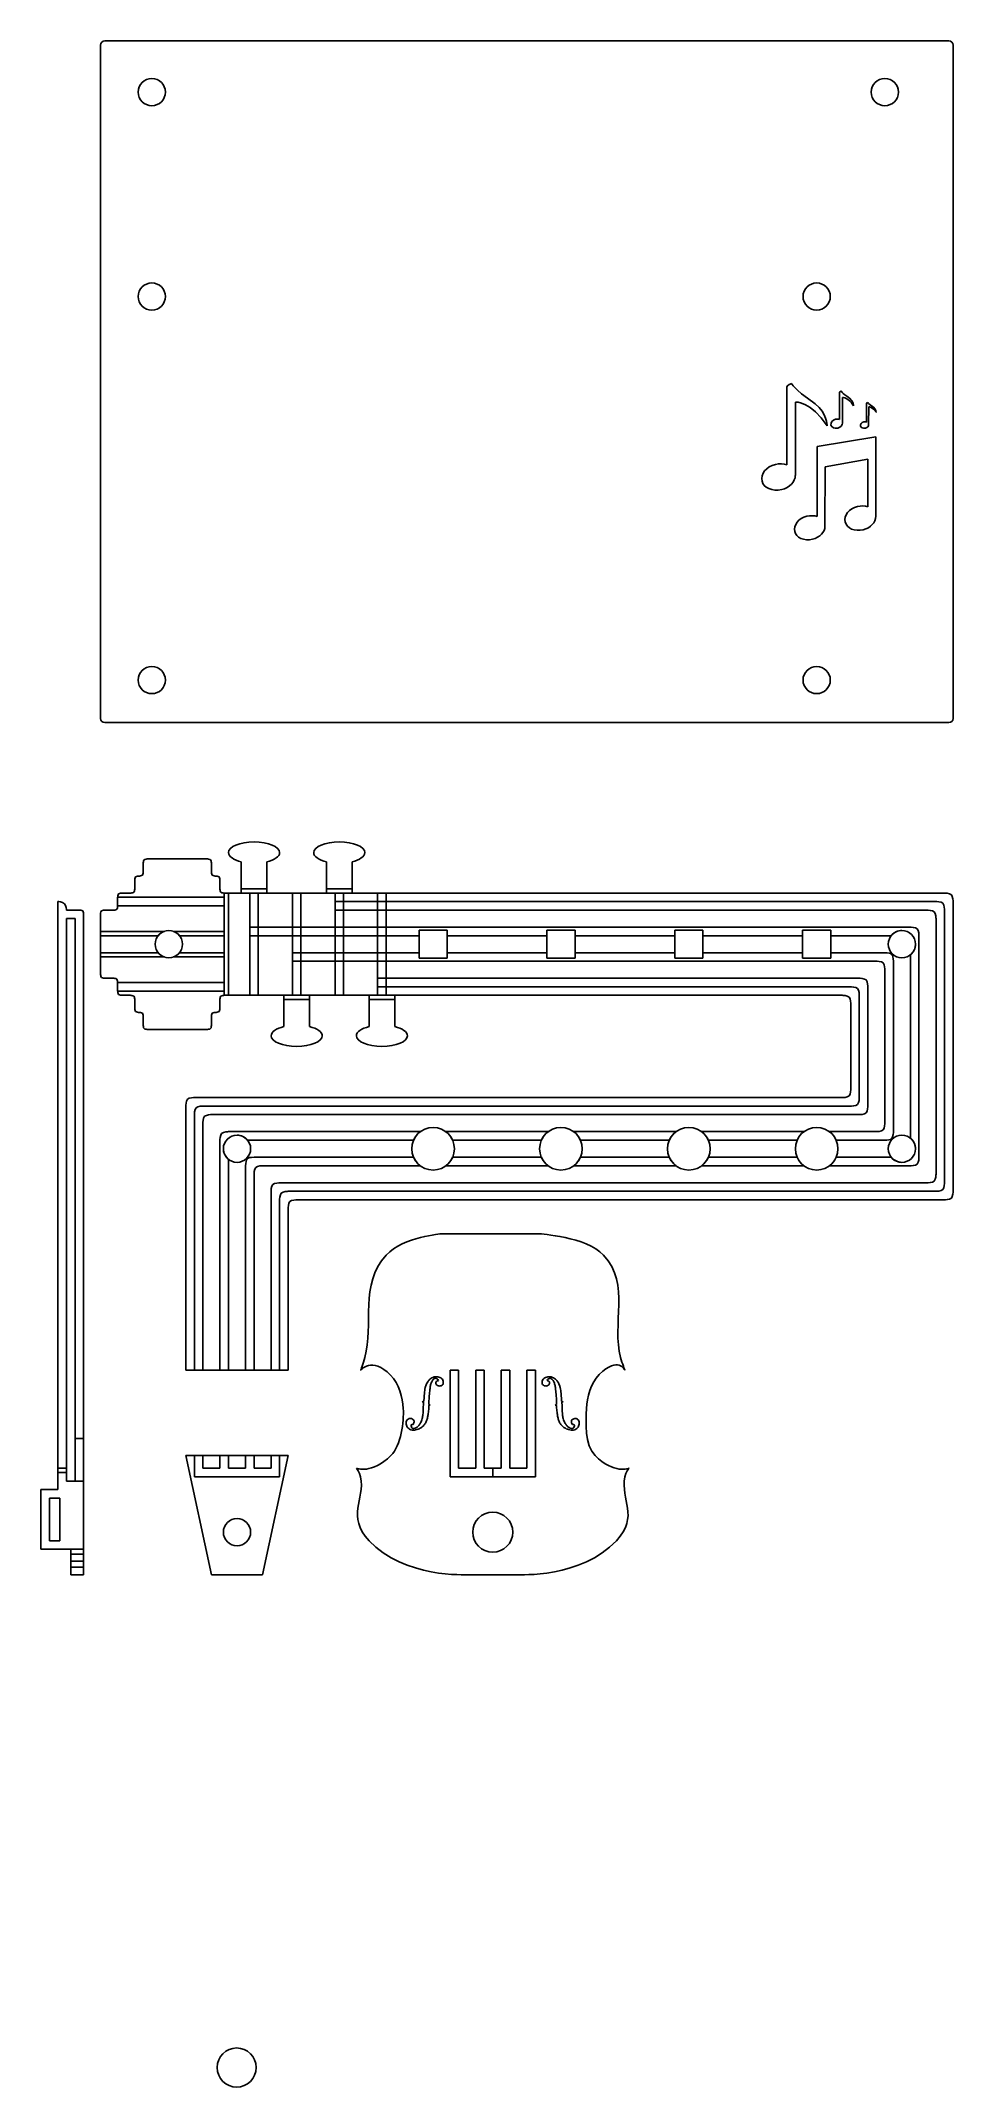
# Model space of a CAD drawing. Extents: x 3 to 110, y 20 to 260.
import ezdxf

# ---------------------------------------------------------------- set-up
doc = ezdxf.new("R2010")
doc.units = 0
doc.layers.add('Layer_1', color=7, linetype='CONTINUOUS')

msp = doc.modelspace()

# ---------------------------------------------------------------- linework, layer by layer
at = {"layer": 'Layer_1', "color": 7}
for p, q in [((9.999906, 180.50014), (9.999906, 259.499964)), ((10.500136, 260.000191), (109.49978, 260.000191)), ((110, 259.499964), (110, 180.50014)), ((16.000058, 255.599943), (16.000058, 255.599943)), ((101.99998, 255.599943), (101.99998, 255.599943)), ((16.000058, 231.599859), (16.000058, 231.599859)), ((93.999998, 231.599859), (93.999998, 231.599859)), ((90.502702, 219.328507), (90.502702, 210.269148)), ((96.689746, 218.742268), (96.689746, 215.58987)), ((91.49771, 209.014244), (91.522101, 217.617734)), ((97.037115, 215.154187), (97.045526, 218.147619)), ((99.855601, 217.470543), (99.855601, 215.274462)), ((100.096993, 214.97083), (100.102881, 217.055887)), ((96.480315, 214.573836), (96.480315, 214.573836)), ((97.036274, 215.154187), (97.037115, 215.154187)), ((99.710093, 214.566266), (99.710093, 214.566266)), ((94.073121, 212.420651), (100.923783, 213.531728)), ((94.073121, 204.180512), (94.073121, 212.420651)), ((100.923783, 213.531728), (100.923783, 204.243593)), ((91.496027, 209.014244), (91.49771, 209.014244)), ((95, 210), (94.976449, 203.039155)), ((100.020454, 210.918468), (95, 210)), ((100.020454, 205.321868), (100.020454, 210.918468)), ((16.000058, 186.60002), (16.000058, 186.60002)), ((93.999998, 186.60002), (93.999998, 186.60002)), ((109.49978, 179.99991), (10.500136, 179.99991)), ((27.99984, 166.000243), (27.99984, 166.000243)), ((15, 163.499999), (15, 162.500001)), ((22.5, 164.000001), (15.5, 164.000001)), ((23, 162.500001), (23, 163.499999)), ((26.50019, 163.673254), (26.50019, 160.000093)), ((29.500007, 160.000093), (29.500007, 163.673254)), ((36.500096, 163.673254), (36.500096, 160.000093)), ((39.499915, 160.000093), (39.499915, 163.673254)), ((14.000153, 161.5), (14.000035, 160.5)), ((24, 160.5), (24, 161.5)), ((4.999879, 159.000239), (4.999879, 158.000299)), ((11.999784, 159.499999), (11.999784, 158.500001)), ((12, 159.5), (24.5, 159.5)), ((12, 158.5), (12, 159.5)), ((24.5, 158.5), (12, 158.5)), ((13.5, 160.000093), (12.5, 160.000093)), ((26.50019, 160.000093), (24.5, 160.000001)), ((24.5, 160), (25, 160)), ((24.5, 148), (24.5, 160)), ((24.5, 159.5), (24.5, 158.5)), ((25, 160), (25, 148)), ((26.5, 160.5), (29.5, 160.5)), ((26.5, 160), (26.5, 160.5)), ((29.5, 160), (26.5, 160)), ((27.499996, 160), (28.499996, 160)), ((27.499996, 148), (27.499996, 160)), ((28.499996, 160), (28.499996, 148)), ((29.5, 160.5), (29.5, 160)), ((36.500096, 160.000093), (29.500007, 160.000093)), ((32.5, 160), (33.5, 160)), ((32.5, 148), (32.5, 160)), ((33.5, 160), (33.5, 148)), ((36.5, 160.5), (39.5, 160.5)), ((36.5, 160), (36.5, 160.5)), ((39.5, 160), (36.5, 160)), ((37.5, 160), (38.5, 160)), ((37.5, 148), (37.5, 160)), ((37.500036, 159.00016), (37.500036, 158.00022)), ((108, 159), (37.500036, 159.00016)), ((38.5, 160), (38.5, 148)), ((109, 160.000001), (39.499915, 160.000093)), ((39.5, 160.5), (39.5, 160)), ((42.5, 160), (43.5, 160)), ((42.5, 148), (42.5, 160)), ((43.5, 160), (43.5, 148)), ((110.000004, 147.999792), (110.000001, 159)), ((4.999879, 158.000299), (4.999879, 90.000434)), ((7.499999, 158.000239), (5.999819, 158.000299)), ((5.999819, 91.000374), (5.999819, 157.000359)), ((5.999819, 157.000359), (6.999999, 157.000239)), ((6.999999, 157.000239), (6.999999, 91.000239)), ((7.899999, 157.900239), (7.899999, 157.900239)), ((7.999699, 83.000339), (7.999999, 157.500239)), ((9.999906, 157.499987), (9.999906, 150.499898)), ((11.500073, 158.000214), (10.500134, 158.000214)), ((37.500036, 158.00022), (107, 158)), ((108, 157), (108, 127)), ((109.00006, 126.0001), (109, 158)), ((9.999906, 155.50011), (9.999906, 154.99988)), ((17.446997, 155.50011), (9.999906, 155.50011)), ((17.999935, 155.599845), (17.999935, 155.599845)), ((24.499796, 155.50011), (18.550805, 155.50011)), ((19.248437, 154.99988), (24.499796, 154.99988)), ((24.499796, 154.99988), (24.499796, 155.50011)), ((27.50013, 155.99982), (27.50013, 154.99988)), ((104.99979, 155.99982), (27.50013, 155.99982)), ((27.50013, 154.99988), (47.350052, 154.99988)), ((47.350052, 155.64997), (50.65011, 155.64997)), ((47.350052, 152.349915), (47.350052, 155.64997)), ((47.350052, 154.99988), (47.350052, 155.64997)), ((47.350052, 155.64997), (50.65011, 155.64997)), ((50.65011, 155.64997), (50.65011, 152.349915)), ((50.65011, 155.64997), (50.65011, 154.99988)), ((50.65011, 154.99988), (62.35017, 154.99988)), ((62.35017, 155.64997), (65.650228, 155.64997)), ((62.35017, 152.349915), (62.35017, 155.64997)), ((62.35017, 154.99988), (62.35017, 155.64997)), ((62.35017, 155.64997), (65.650228, 155.64997)), ((65.650228, 155.64997), (65.650228, 152.349915)), ((65.650228, 155.64997), (65.650228, 154.99988)), ((65.650228, 154.99988), (77.350288, 154.99988)), ((77.350288, 155.64997), (80.64983, 155.64997)), ((77.350288, 152.349915), (77.350288, 155.64997)), ((77.350288, 154.99988), (77.350288, 155.64997)), ((77.350288, 155.64997), (80.64983, 155.64997)), ((80.64983, 155.64997), (80.64983, 152.349915)), ((80.64983, 155.64997), (80.64983, 154.99988)), ((80.64983, 154.99988), (92.34989, 154.99988)), ((92.34989, 155.64997), (95.649948, 155.64997)), ((92.34989, 152.349915), (92.34989, 155.64997)), ((92.34989, 154.99988), (92.34989, 155.64997)), ((92.34989, 155.64997), (95.649948, 155.64997)), ((95.649948, 155.64997), (95.649948, 152.349915)), ((95.649948, 155.64997), (95.649948, 154.99988)), ((95.649948, 154.99988), (102.7529, 154.99988)), ((103.999852, 155.599845), (103.999852, 155.599845)), ((106.00025, 128.99992), (106.00025, 154.99988)), ((9.999906, 153.00001), (9.999906, 152.49978)), ((16.751432, 153.00001), (9.999906, 153.00001)), ((18.552873, 152.49978), (24.499796, 152.49978)), ((24.499796, 153.00001), (19.247404, 153.00001)), ((24.499796, 152.49978), (24.499796, 153.00001)), ((32.499823, 153.00001), (32.499823, 152.00007)), ((47.350052, 153.00001), (32.499823, 153.00001)), ((32.499823, 152.00007), (101.00003, 152.00007)), ((47.350052, 152.34992), (47.350052, 153.00001)), ((50.65011, 152.34992), (47.350052, 152.34992)), ((50.65011, 152.349915), (47.350052, 152.349915)), ((62.35017, 153.00001), (50.65011, 153.00001)), ((50.65011, 153.00001), (50.65011, 152.34992)), ((62.35017, 152.34992), (62.35017, 153.00001)), ((65.650228, 152.34992), (62.35017, 152.34992)), ((65.650228, 152.349915), (62.35017, 152.349915)), ((77.350288, 153.00001), (65.650228, 153.00001)), ((65.650228, 153.00001), (65.650228, 152.34992)), ((77.350288, 152.34992), (77.350288, 153.00001)), ((80.64983, 152.34992), (77.350288, 152.34992)), ((80.64983, 152.349915), (77.350288, 152.349915)), ((92.34989, 153.00001), (80.64983, 153.00001)), ((80.64983, 153.00001), (80.64983, 152.34992)), ((92.34989, 152.34992), (92.34989, 153.00001)), ((95.649948, 152.34992), (92.34989, 152.34992)), ((95.649948, 152.349915), (92.34989, 152.349915)), ((101.99997, 153.00001), (95.649948, 153.00001)), ((95.649948, 153.00001), (95.649948, 152.34992)), ((102.99991, 132.00026), (102.99991, 152.00007)), ((104.99979, 152.75144), (104.99979, 131.24733)), ((10.500134, 150.000188), (11.500073, 150.000188)), ((12, 149.50002), (24.5, 149.50002)), ((12, 148.50002), (12, 149.50002)), ((12, 149.500001), (12, 148.5)), ((24.5, 149.50002), (24.5, 148.50002)), ((42.500248, 150.00019), (42.500248, 149.00025)), ((99.000158, 150.00019), (42.500248, 150.00019)), ((42.500248, 149.00025), (98.000001, 149)), ((100.0001, 135.00007), (100, 149)), ((101.99997, 151.00013), (101.99997, 133.00019)), ((24.5, 148.50002), (12, 148.50002)), ((12.5, 148.000001), (13.5, 148.000001)), ((14, 147.499999), (14, 146.499999)), ((24, 146.499999), (24, 147.499999)), ((24.5, 148.000001), (31.499886, 147.999792)), ((25, 148), (24.5, 148)), ((28.499996, 148), (27.499996, 148)), ((31.499886, 147.999792), (31.499886, 144.326632)), ((31.499996, 148), (34.499996, 148)), ((31.499996, 147.5), (31.499996, 148)), ((34.499996, 147.5), (31.499996, 147.5)), ((33.5, 148), (32.5, 148)), ((34.499996, 148), (34.499996, 147.5)), ((34.500219, 144.326632), (34.500219, 147.999792)), ((34.500219, 147.999792), (41.499792, 147.999792)), ((38.5, 148), (37.5, 148)), ((41.499792, 147.999792), (41.499792, 144.326632)), ((41.499996, 148), (44.499996, 148)), ((41.499996, 147.5), (41.499996, 148)), ((44.499996, 147.5), (41.499996, 147.5)), ((43.5, 148), (42.5, 148)), ((44.499996, 148), (44.499996, 147.5)), ((44.500125, 147.999792), (97.000001, 148.000001)), ((44.500125, 144.326632), (44.500125, 147.999792)), ((98.000001, 147), (98.000001, 136.999999)), ((98.999999, 148), (99.000158, 136.00001)), ((110.000004, 136.000007), (110.000004, 147.999792)), ((15, 145.500001), (15, 144.5)), ((23, 144.5), (23, 145.500001)), ((15.5, 144.000001), (22.5, 144.000001)), ((20.000036, 135.000001), (19.999964, 124.000224)), ((97.000001, 136.000001), (21.000034, 136.000001)), ((97.999184, 135.00007), (22.000001, 135.00007)), ((110.000001, 125), (110.000004, 136.000007)), ((21.000061, 134.00013), (21.000061, 103.9999)), ((22.000001, 103.9999), (22.000001, 133.00019)), ((22.999938, 134.00013), (99.000158, 134.00013)), ((49.000081, 132.499963), (49.000081, 132.499963)), ((64.000199, 132.499963), (64.000199, 132.499963)), ((78.999801, 132.499963), (78.999801, 132.499963)), ((93.999919, 132.499963), (93.999919, 132.499963)), ((24.000152, 130.9998), (24.000152, 103.9999)), ((47.504423, 132.00026), (25.000092, 132.00026)), ((26.000116, 131.599758), (26.000116, 131.599758)), ((27.248535, 130.9998), (46.710158, 130.9998)), ((62.504541, 132.00026), (50.494421, 132.00026)), ((51.287656, 130.9998), (61.710273, 130.9998)), ((77.504686, 132.00026), (65.494024, 132.00026)), ((66.287774, 130.9998), (76.710417, 130.9998)), ((92.504285, 132.00026), (80.494168, 132.00026)), ((81.287918, 130.9998), (91.710019, 130.9998)), ((101.00003, 132.00026), (95.494283, 132.00026)), ((96.288033, 130.9998), (101.99997, 130.9998)), ((103.999852, 131.599758), (103.999852, 131.599758)), ((25.000092, 103.9999), (25.000092, 128.75291)), ((26.999969, 127.99998), (26.999969, 103.9999)), ((46.711705, 128.99992), (27.999909, 128.99992)), ((28.999849, 127.99998), (47.504423, 127.99998)), ((50.495456, 127.99998), (62.504541, 127.99998)), ((61.711823, 128.99992), (51.289722, 128.99992)), ((65.495574, 127.99998), (77.504686, 127.99998)), ((76.711968, 128.99992), (66.28984, 128.99992)), ((80.495716, 127.99998), (92.504804, 127.99998)), ((91.712086, 128.99992), (81.289466, 128.99992)), ((95.495318, 127.99998), (104.99979, 127.99998)), ((102.75187, 128.99992), (96.289584, 128.99992)), ((27.999909, 103.9999), (27.999909, 127.00004)), ((30, 125), (30, 104)), ((107, 126), (30.999914, 126)), ((31.99425, 125.00017), (108, 125)), ((19.999964, 124.000224), (19.999964, 103.999893)), ((30.999689, 103.9999), (30.999914, 124)), ((32.000266, 103.999893), (32.000036, 123.000001)), ((33.000037, 123.999999), (109, 123.999999)), ((55.999583, 120.01029), (49.999949, 120.01029)), ((61.499217, 120.01029), (55.999583, 120.01029)), ((19.999964, 103.999893), (32.000266, 103.999893)), ((21.000061, 103.9999), (22.000001, 103.9999)), ((24.000152, 103.9999), (25.000092, 103.9999)), ((26.999969, 103.9999), (27.999909, 103.9999)), ((30, 104), (30.999689, 103.9999)), ((50.999987, 103.999896), (50.999987, 91.938617)), ((51.999927, 103.999896), (50.999987, 103.999896)), ((51.999927, 92.499824), (51.999927, 103.999896)), ((54.999744, 103.999896), (53.999804, 103.999896)), ((53.999804, 103.999896), (53.999804, 92.499824)), ((54.999744, 92.499824), (54.999744, 103.999896)), ((57.000137, 103.999896), (57.000137, 92.499824)), ((58.000076, 103.999896), (57.000137, 103.999896)), ((58.000076, 92.499824), (58.000076, 103.999896)), ((60.999893, 103.999896), (59.999953, 103.999896)), ((59.999953, 103.999896), (59.999953, 92.499824)), ((60.999893, 91.938617), (60.999893, 103.999896)), ((49.421657, 103.23878), (49.421689, 103.23922)), ((62.576935, 103.23923), (62.576957, 103.23922)), ((62.576957, 103.23922), (62.577487, 103.23869)), ((47.739067, 100.31084), (47.914768, 100.37024)), ((47.879111, 100.23744), (47.739067, 100.31084)), ((48.499221, 100.00064), (48.662003, 99.91224)), ((48.662003, 99.91224), (48.506973, 99.86474)), ((63.336635, 99.91217), (63.499415, 100.00057)), ((63.491663, 99.86467), (63.336635, 99.91217)), ((64.084372, 100.37015), (64.260071, 100.31075)), ((64.260071, 100.31075), (64.120027, 100.23735)), ((6.999999, 91.000239), (6.999999, 96.000239)), ((6.999999, 96.000239), (7.999999, 96.000239)), ((7.999999, 96.000239), (7.999999, 91.000239)), ((20, 94.00018), (22.999816, 80)), ((32.000301, 94.00018), (20, 94.00018)), ((20.999939, 94.00018), (20.999939, 92.50001)), ((21.999879, 94.00018), (20.999939, 94.00018)), ((21.999879, 92.50001), (21.999879, 94.00018)), ((25.000212, 94.00018), (24.000272, 94.00018)), ((24.000272, 94.00018), (24.000272, 92.50001)), ((25.000212, 92.50001), (25.000212, 94.00018)), ((28.000028, 94.00018), (27.000089, 94.00018)), ((27.000089, 94.00018), (27.000089, 92.50001)), ((28.000028, 92.50001), (28.000028, 94.00018)), ((28.999968, 80), (32.000301, 94.00018)), ((30.999845, 94.00018), (29.999905, 94.00018)), ((29.999905, 94.00018), (29.999905, 92.50001)), ((30.999845, 92.50001), (30.999845, 94.00018)), ((4.999999, 92.000239), (4.999999, 92.500239)), ((4.999999, 92.500239), (5.999999, 92.500239)), ((5.999999, 92.000239), (4.999999, 92.000239)), ((5.999999, 92.500239), (5.999999, 92.000239)), ((20.999939, 92.50001), (20.999939, 91.50007)), ((20.999939, 91.50007), (30.999845, 91.50007)), ((24.000272, 92.50001), (21.999879, 92.50001)), ((27.000089, 92.50001), (25.000212, 92.50001)), ((29.999905, 92.50001), (28.000028, 92.50001)), ((30.999845, 91.50007), (30.999845, 92.50001)), ((50.999987, 91.938617), (50.999987, 91.499884)), ((50.999987, 91.499884), (55.999681, 91.499884)), ((53.999804, 92.499824), (51.999927, 92.499824)), ((55.999681, 92.499824), (54.999744, 92.499824)), ((55.999681, 91.499884), (55.999681, 92.499824)), ((57.000137, 92.499824), (56.0002, 92.499824)), ((56.0002, 92.499824), (56.0002, 91.499884)), ((56.0002, 91.499884), (60.999893, 91.499884)), ((59.999953, 92.499824), (58.000076, 92.499824)), ((60.999893, 91.499884), (60.999893, 91.938617)), ((4.999879, 90.000434), (2.999999, 90.000434)), ((2.999999, 90.000434), (2.999999, 83.000339)), ((3.999939, 84.000269), (3.999939, 89.000494)), ((3.999939, 89.000494), (5.199869, 89.000494)), ((5.199869, 89.000494), (5.199869, 84.000269)), ((6.999999, 91.000239), (5.999819, 91.000374)), ((7.999999, 91.000239), (6.999999, 91.000239)), ((26.000152, 86.60011), (26.000152, 86.60011)), ((55.999583, 87.34975), (55.999583, 87.34975)), ((2.999999, 83.000339), (4.999879, 83.000339)), ((5.199869, 84.000269), (3.999939, 84.000269)), ((4.999879, 83.000339), (6.500049, 83.000339)), ((6.499999, 82.400239), (6.499999, 83.000239)), ((6.499999, 83.000239), (7.999999, 83.000239)), ((7.999999, 82.400239), (6.499999, 82.400239)), ((6.500049, 83.000339), (6.500049, 79.999999)), ((7.999699, 79.999999), (7.999699, 83.000339)), ((7.999999, 83.000239), (7.999999, 82.400239)), ((6.499999, 80.900249), (6.499999, 81.600249)), ((6.499999, 81.600249), (7.999999, 81.600249)), ((7.999999, 80.900249), (6.499999, 80.900249)), ((6.500049, 79.999999), (7.999699, 79.999999)), ((7.999999, 81.600249), (7.999999, 80.900249)), ((22.999816, 80), (28.999968, 80)), ((52.999766, 80.01066), (55.999583, 80.01066)), ((55.999583, 80.01066), (58.999399, 80.01066))]:
    msp.add_line(p, q, dxfattribs=at)
for points in [[(9.999906, 259.499964), (9.999906, 259.776965), (10.223135, 260.000191), (10.500136, 260.000191)], [(109.49978, 260.000191), (109.77678, 260.000191), (110, 259.776965), (110, 259.499964)], [(16.000058, 255.599943), (15.116479, 255.599889), (14.40021, 254.883621), (14.400155, 254.000042)], [(17.599959, 254.000042), (17.599904, 254.88362), (16.883636, 255.599888), (16.000058, 255.599943)], [(101.99998, 255.599943), (101.1164, 255.599893), (100.40012, 254.883624), (100.40007, 254.000042)], [(103.59988, 254.000042), (103.59983, 254.88362), (102.88356, 255.599888), (101.99998, 255.599943)], [(14.400155, 254.000042), (14.400208, 253.116462), (15.116478, 252.400192), (16.000058, 252.400138)], [(16.000058, 252.400138), (16.883637, 252.400193), (17.599906, 253.116463), (17.599959, 254.000042)], [(100.40007, 254.000042), (100.40012, 253.116459), (101.1164, 252.400188), (101.99998, 252.400138)], [(101.99998, 252.400138), (102.88356, 252.400193), (103.59983, 253.116463), (103.59988, 254.000042)], [(16.000058, 231.599859), (15.116478, 231.599805), (14.400208, 230.883535), (14.400155, 229.999955)], [(17.599959, 229.999955), (17.599906, 230.883534), (16.883637, 231.599804), (16.000058, 231.599859)], [(93.999998, 231.599859), (93.116419, 231.599804), (92.40015, 230.883534), (92.400097, 229.999955)], [(95.599902, 229.999955), (95.59985, 230.883536), (94.883579, 231.599806), (93.999998, 231.599859)], [(14.400155, 229.999955), (14.40021, 229.116376), (15.116479, 228.400108), (16.000058, 228.400054)], [(16.000058, 228.400054), (16.883636, 228.400109), (17.599904, 229.116377), (17.599959, 229.999955)], [(92.400097, 229.999955), (92.400152, 229.116377), (93.11642, 228.400109), (93.999998, 228.400054)], [(93.999998, 228.400054), (94.883578, 228.400107), (95.599848, 229.116376), (95.599902, 229.999955)], [(91.081371, 219.788582), (90.556532, 219.727182), (90.502702, 219.328507), (90.502702, 219.328507)], [(93.825, 217.413349), (91.073801, 219.334394), (91.081371, 219.788582), (91.081371, 219.788582)], [(96.891607, 218.902075), (96.709091, 218.881048), (96.689746, 218.742268), (96.689746, 218.742268)], [(97.845401, 218.075286), (96.888242, 218.74395), (96.891607, 218.902075), (96.891607, 218.902075)], [(91.522101, 217.617734), (91.522101, 217.617734), (93.396045, 217.717823), (95.228776, 214.843825)], [(95.228776, 214.843825), (95.228776, 214.843825), (95.233822, 216.327505), (93.825, 217.413349)], [(97.045526, 218.147619), (97.045526, 218.147619), (97.697369, 218.182104), (98.334914, 217.18205)], [(98.334914, 217.18205), (98.334914, 217.18205), (98.335755, 217.698478), (97.845401, 218.075286)], [(99.996063, 217.582408), (99.869058, 217.567268), (99.855601, 217.470543), (99.855601, 217.470543)], [(100.661363, 217.006263), (99.99438, 217.472225), (99.996063, 217.582408), (99.996063, 217.582408)], [(100.102881, 217.055887), (100.102881, 217.055887), (100.557068, 217.080278), (101.001163, 216.383858)], [(101.001163, 216.383858), (101.001163, 216.383858), (101.002004, 216.743843), (100.661363, 217.006263)], [(96.222101, 215.605851), (95.849499, 215.514173), (95.608107, 215.206334), (95.678758, 214.921206)], [(95.678758, 214.921206), (95.720812, 214.657104), (96.109395, 214.480475), (96.480315, 214.573836)], [(96.689746, 215.58987), (96.553489, 215.638654), (96.390318, 215.647064), (96.222101, 215.605851)], [(96.480315, 214.573836), (96.806657, 214.655422), (97.034592, 214.90186), (97.036274, 215.154187)], [(99.529259, 215.284556), (99.270204, 215.220633), (99.101145, 215.006996), (99.150769, 214.8085)], [(99.150769, 214.8085), (99.179366, 214.624301), (99.450197, 214.500662), (99.710093, 214.566266)], [(99.855601, 215.274462), (99.760558, 215.308106), (99.64617, 215.313994), (99.529259, 215.284556)], [(99.710093, 214.566266), (99.937186, 214.622619), (100.095311, 214.795042), (100.096993, 214.97083)], [(89.155279, 210.311202), (88.087098, 210.047101), (87.388995, 209.164799), (87.593379, 208.344738)], [(90.502702, 210.269148), (90.109073, 210.407086), (89.638064, 210.431478), (89.155279, 210.311202)], [(89.89796, 207.346367), (90.835773, 207.580189), (91.490981, 208.288386), (91.496027, 209.014244)], [(87.593379, 208.344738), (87.713655, 207.586918), (88.83062, 207.07806), (89.89796, 207.346367)], [(91.426217, 202.430208), (91.240337, 203.175412), (91.875358, 203.975286), (92.848497, 204.219202)], [(92.848497, 204.219202), (93.285863, 204.328543), (93.713976, 204.306675), (94.073121, 204.180512)], [(97.338225, 203.555583), (97.149821, 204.310039), (97.793253, 205.118325), (98.774803, 205.363923)], [(98.774803, 205.363923), (99.218056, 205.473264), (99.655422, 205.450555), (100.020454, 205.321868)], [(100.923783, 204.243593), (100.923783, 203.474839), (100.351002, 202.860845), (99.456925, 202.634592)], [(93.522208, 201.520991), (92.552434, 201.277917), (91.534717, 201.739674), (91.426217, 202.430208)], [(94.976449, 203.039155), (94.972244, 202.380583), (94.376754, 201.732105), (93.522208, 201.520991)], [(99.456925, 202.634592), (98.474534, 202.391518), (97.527469, 202.80281), (97.338225, 203.555583)], [(16.000058, 186.60002), (15.116479, 186.59997), (14.40021, 185.8837), (14.400155, 185.00012)], [(14.400155, 185.00012), (14.40021, 184.11654), (15.116479, 183.40027), (16.000058, 183.40022)], [(17.599959, 185.00012), (17.599904, 185.8837), (16.883636, 186.59997), (16.000058, 186.60002)], [(16.000058, 183.40022), (16.883636, 183.40027), (17.599904, 184.11654), (17.599959, 185.00012)], [(93.999998, 186.60002), (93.116421, 186.59997), (92.400153, 185.8837), (92.400097, 185.00012)], [(92.400097, 185.00012), (92.400153, 184.11654), (93.116421, 183.40027), (93.999998, 183.40022)], [(95.599902, 185.00012), (95.599847, 185.8837), (94.883578, 186.59997), (93.999998, 186.60002)], [(93.999998, 183.40022), (94.883578, 183.40027), (95.599847, 184.11654), (95.599902, 185.00012)], [(10.500136, 179.99991), (10.223135, 179.99991), (9.999906, 180.22314), (9.999906, 180.50014)], [(110, 180.50014), (110, 180.22314), (109.77678, 179.99991), (109.49978, 179.99991)], [(27.99984, 166.000243), (26.342987, 166.000243), (25.000024, 165.440551), (25.000024, 164.75019)], [(31.000176, 164.75019), (31.000176, 165.440551), (29.656696, 166.000243), (27.99984, 166.000243)], [(37.999746, 166.000243), (36.342894, 166.000243), (34.99993, 165.440551), (34.99993, 164.75019)], [(41.000082, 164.75019), (41.000082, 165.440551), (39.656601, 166.000243), (37.999746, 166.000243)], [(15.1, 163.899999), (15.002818, 163.802817), (15, 163.499999), (15, 163.499999)], [(15.5, 164.000001), (15.5, 164.000001), (15.197183, 163.997196), (15.1, 163.899999)], [(22.9, 163.899999), (22.802817, 163.997183), (22.5, 164.000001), (22.5, 164.000001)], [(23, 163.499999), (23, 163.499999), (22.997182, 163.802817), (22.9, 163.899999)], [(25.000024, 164.75019), (25.000024, 164.288635), (25.607086, 163.889767), (26.50019, 163.673254)], [(29.500007, 163.673254), (30.392938, 163.889786), (31.000176, 164.288688), (31.000176, 164.75019)], [(34.99993, 164.75019), (34.99993, 164.288688), (35.607167, 163.889786), (36.500096, 163.673254)], [(39.499915, 163.673254), (40.392844, 163.889786), (41.000082, 164.288688), (41.000082, 164.75019)], [(14.1, 161.9), (14.00284, 161.802813), (14.000153, 161.5), (14.000153, 161.5)], [(14.5, 161.99997), (14.5, 161.99997), (14.197167, 161.997192), (14.1, 161.9)], [(14.9, 162.099999), (14.802819, 162.002812), (14.5, 161.99997), (14.5, 161.99997)], [(15, 162.500001), (15, 162.500001), (14.99718, 162.197186), (14.9, 162.099999)], [(23.1, 162.099999), (23.002817, 162.197183), (23, 162.500001), (23, 162.500001)], [(23.5, 161.999999), (23.5, 161.999999), (23.197183, 162.002804), (23.1, 162.099999)], [(23.9, 161.9), (23.802818, 161.997182), (23.5, 161.999999), (23.5, 161.999999)], [(24, 161.5), (24, 161.5), (23.997182, 161.802819), (23.9, 161.9)], [(5.749999, 158.750239), (5.514309, 158.985927), (4.999879, 159.000239), (4.999879, 159.000239)], [(5.999819, 158.000299), (5.999819, 158.000299), (5.985719, 158.514551), (5.749999, 158.750239)], [(11.999784, 158.500001), (11.999784, 158.500001), (12.0178, 158.217802), (11.9, 158.099999)], [(12.1, 159.899999), (12.002791, 159.802817), (11.999784, 159.499999), (11.999784, 159.499999)], [(12.5, 160.000093), (12.5, 160.000093), (12.197202, 159.997183), (12.1, 159.899999)], [(13.9, 160.1), (13.802808, 160.002837), (13.5, 160.000093), (13.5, 160.000093)], [(14.000035, 160.5), (14.000035, 160.5), (13.997198, 160.197171), (13.9, 160.1)], [(24.1, 160.1), (24.002817, 160.197182), (24, 160.5), (24, 160.5)], [(24.5, 160.000001), (24.5, 160.000001), (24.197182, 160.002805), (24.1, 160.1)], [(108.8, 158.8), (108.60564, 158.99436), (108, 159), (108, 159)], [(109, 158), (109, 158), (108.994, 158.60564), (108.8, 158.8)], [(109.8, 159.8), (109.605634, 159.994365), (109, 160.000001), (109, 160.000001)], [(110.000001, 159), (110.000001, 159), (109.994365, 159.605634), (109.8, 159.8)], [(7.899999, 157.900239), (7.802799, 157.997419), (7.499999, 158.000239), (7.499999, 158.000239)], [(7.999999, 157.500239), (7.999999, 157.500239), (7.996999, 157.803056), (7.899999, 157.900239)], [(10.1, 157.9), (9.982095, 157.782097), (9.999906, 157.499987), (9.999906, 157.499987)], [(10.500134, 158.000214), (10.500134, 158.000214), (10.217905, 158.017915), (10.1, 157.9)], [(11.9, 158.099999), (11.782217, 157.982217), (11.500073, 158.000214), (11.500073, 158.000214)], [(107, 158), (107, 158), (107.60564, 157.994), (107.8, 157.8)], [(107.8, 157.8), (107.99436, 157.60564), (108, 157), (108, 157)], [(9.999906, 154.99988), (9.999906, 154.99988), (16.752982, 154.99988), (16.752982, 154.99988)], [(16.400032, 153.999941), (16.400087, 154.883523), (17.116356, 155.599795), (17.999935, 155.599845)], [(17.999935, 152.40004), (17.116356, 152.400091), (16.400087, 153.116363), (16.400032, 153.999941)], [(16.752982, 154.99988), (16.934628, 155.226526), (17.174543, 155.399451), (17.446997, 155.50011)], [(17.999935, 155.599845), (18.883513, 155.599795), (19.599782, 154.883523), (19.599837, 153.999941)], [(19.599837, 153.999941), (19.599782, 153.116363), (18.883513, 152.400091), (17.999935, 152.40004)], [(18.550805, 155.50011), (18.824574, 155.400027), (19.065801, 155.227058), (19.248437, 154.99988)], [(102.399951, 153.999941), (102.400009, 154.883523), (103.116273, 155.599784), (103.999852, 155.599845)], [(103.999852, 152.40004), (103.116273, 152.400101), (102.400009, 153.116363), (102.399951, 153.999941)], [(102.7529, 154.99988), (103.0561, 155.37857), (103.51474, 155.59924), (103.99985, 155.59985)], [(103.99985, 155.59985), (104.88343, 155.59979), (105.5997, 154.88353), (105.59976, 153.99994)], [(103.999852, 155.599845), (104.883433, 155.599795), (105.599694, 154.883523), (105.599755, 153.999941)], [(105.599755, 153.999941), (105.599694, 153.116363), (104.883433, 152.400091), (103.999852, 152.40004)], [(105.79974, 155.79984), (105.60538, 155.9942), (104.99979, 155.99982), (104.99979, 155.99982)], [(105.59976, 153.99994), (105.59961, 153.51429), (105.3789, 153.05499), (104.99979, 152.75144)], [(106.00025, 154.99988), (106.00025, 154.99988), (105.99425, 155.60547), (105.79974, 155.79984)], [(9.999906, 152.49978), (9.999906, 152.49978), (17.449064, 152.49978), (17.449064, 152.49978)], [(17.449064, 152.49978), (17.175295, 152.599863), (16.934068, 152.772832), (16.751432, 153.00001)], [(19.247404, 153.00001), (19.065617, 152.773288), (18.825515, 152.600357), (18.552873, 152.49978)], [(101.00003, 152.00007), (101.00003, 152.00007), (101.60562, 151.99407), (101.79999, 151.80008)], [(101.79999, 151.80008), (101.99435, 151.60571), (101.99997, 151.00013), (101.99997, 151.00013)], [(102.80199, 152.79795), (102.66013, 152.96313), (102.41929, 152.99515), (101.99997, 153.00001)], [(102.99991, 152.00007), (102.97341, 152.41185), (102.92491, 152.65485), (102.80199, 152.79795)], [(9.999906, 150.499898), (9.999906, 150.499898), (10.002796, 150.197125), (10.1, 150.099999)], [(10.1, 150.099999), (10.197241, 150.002836), (10.500134, 150.000188), (10.500134, 150.000188)], [(11.500073, 150.000188), (11.500073, 150.000188), (11.802847, 149.997198), (11.9, 149.9)], [(11.9, 149.9), (11.997159, 149.802795), (12, 149.500001), (12, 149.500001)], [(98.000001, 149), (98.000001, 149), (98.605635, 148.994), (98.800001, 148.8)], [(99.800001, 149.8), (99.605686, 149.99437), (99.000158, 150.00019), (99.000158, 150.00019)], [(100, 149), (100, 149), (99.9943, 149.60561), (99.800001, 149.8)], [(12, 148.5), (12, 148.5), (12.002818, 148.197182), (12.1, 148.1)], [(12.1, 148.1), (12.197183, 148.002816), (12.5, 148.000001), (12.5, 148.000001)], [(13.5, 148.000001), (13.5, 148.000001), (13.802818, 147.99717), (13.9, 147.899999)], [(13.9, 147.899999), (13.997183, 147.802818), (14, 147.499999), (14, 147.499999)], [(14, 146.499999), (14, 146.499999), (14.002818, 146.197183), (14.1, 146.099999)], [(23.9, 146.099999), (23.997183, 146.197183), (24, 146.499999), (24, 146.499999)], [(24, 147.499999), (24, 147.499999), (24.002818, 147.802818), (24.1, 147.899999)], [(24.1, 147.899999), (24.197182, 147.997183), (24.5, 148.000001), (24.5, 148.000001)], [(97.000001, 148.000001), (97.000001, 148.000001), (97.605634, 147.994365), (97.8, 147.8)], [(97.8, 147.8), (97.994366, 147.605634), (98.000001, 147), (98.000001, 147)], [(98.800001, 148.8), (98.994366, 148.60563), (98.999999, 148), (98.999999, 148)], [(14.1, 146.099999), (14.197182, 146.002818), (14.5, 146), (14.5, 146)], [(14.5, 146), (14.5, 146), (14.802817, 145.997195), (14.9, 145.900001)], [(14.9, 145.900001), (14.997182, 145.802816), (15, 145.500001), (15, 145.500001)], [(15, 144.5), (15, 144.5), (15.002818, 144.197182), (15.1, 144.1)], [(15.1, 144.1), (15.197183, 144.002816), (15.5, 144.000001), (15.5, 144.000001)], [(22.5, 144.000001), (22.5, 144.000001), (22.802817, 144.002806), (22.9, 144.1)], [(22.9, 144.1), (22.997182, 144.197182), (23, 144.5), (23, 144.5)], [(23, 145.500001), (23, 145.500001), (23.002818, 145.802816), (23.1, 145.900001)], [(23.1, 145.900001), (23.197183, 145.997182), (23.5, 146), (23.5, 146)], [(23.5, 146), (23.5, 146), (23.802818, 146.002831), (23.9, 146.099999)], [(31.499886, 144.326632), (30.606955, 144.1101), (30.000236, 143.711714), (30.000236, 143.250212)], [(35.999869, 143.250212), (35.999869, 143.711714), (35.393151, 144.1101), (34.500219, 144.326632)], [(41.499792, 144.326632), (40.60686, 144.1101), (40.000142, 143.711714), (40.000142, 143.250212)], [(45.999775, 143.250212), (45.999775, 143.711714), (45.393056, 144.1101), (44.500125, 144.326632)], [(30.000236, 143.250212), (30.000236, 142.55985), (31.343197, 142.000159), (33.000053, 142.000159)], [(33.000053, 142.000159), (34.656905, 142.000159), (35.999869, 142.55985), (35.999869, 143.250212)], [(40.000142, 143.250212), (40.000142, 142.55985), (41.343106, 142.000159), (42.999958, 142.000159)], [(42.999958, 142.000159), (44.656814, 142.000159), (45.999775, 142.55985), (45.999775, 143.250212)], [(98.000001, 136.999999), (98.000001, 136.999999), (97.994366, 136.394365), (97.8, 136.2)], [(20.200034, 135.8), (20.005669, 135.605635), (20.000036, 135.000001), (20.000036, 135.000001)], [(21.000034, 136.000001), (21.000034, 136.000001), (20.3944, 135.994366), (20.200034, 135.8)], [(21.200049, 134.80008), (21.005684, 134.60572), (21.000061, 134.00013), (21.000061, 134.00013)], [(22.000001, 135.00007), (22.000001, 135.00007), (21.394415, 134.99407), (21.200049, 134.80008)], [(97.8, 136.2), (97.605634, 136.005634), (97.000001, 136.000001), (97.000001, 136.000001)], [(98.80017, 135.20006), (98.60564, 135.00558), (97.999186, 135.00007), (97.999184, 135.00007)], [(99.000158, 136.00001), (99.000158, 136.00001), (98.994558, 135.3944), (98.80017, 135.20006)], [(99.80011, 134.20012), (99.994504, 134.3945), (100.0001, 135.00007), (100.0001, 135.00007)], [(22.000001, 133.00019), (22.000001, 133.00019), (22.005601, 133.60578), (22.199989, 133.80014)], [(22.199989, 133.80014), (22.394355, 133.99451), (22.999938, 134.00013), (22.999938, 134.00013)], [(46.499975, 129.999857), (46.499914, 131.380657), (47.619284, 132.500022), (49.000081, 132.499963)], [(49.000081, 132.499963), (50.380878, 132.500022), (51.500248, 131.380657), (51.500187, 129.999857)], [(61.500093, 129.999857), (61.500032, 131.380657), (62.619402, 132.500022), (64.000199, 132.499963)], [(64.000199, 132.499963), (65.380795, 132.499733), (66.49985, 131.380448), (66.499789, 129.999857)], [(76.500211, 129.999857), (76.50015, 131.380456), (77.619206, 132.499733), (78.999801, 132.499963)], [(78.999801, 132.499963), (80.380596, 132.500022), (81.499968, 131.380657), (81.499907, 129.999857)], [(91.499813, 129.999857), (91.499752, 131.380657), (92.619122, 132.500022), (93.999919, 132.499963)], [(93.999919, 132.499963), (95.380714, 132.500022), (96.500084, 131.380657), (96.500025, 129.999857)], [(99.000158, 134.00013), (99.000158, 134.00013), (99.605734, 134.00613), (99.80011, 134.20012)], [(101.79999, 132.20024), (101.60562, 132.00588), (101.00003, 132.00026), (101.00003, 132.00026)], [(101.99997, 133.00019), (101.99997, 133.00019), (101.99397, 132.39461), (101.79999, 132.20024)], [(24.20014, 131.79975), (24.005801, 131.60536), (24.000152, 130.9998), (24.000152, 130.9998)], [(25.000092, 132.00026), (25.000092, 132.00026), (24.394527, 131.99426), (24.20014, 131.79975)], [(24.400128, 129.99986), (24.400183, 130.88344), (25.116453, 131.59971), (26.000032, 131.59976)], [(25.000092, 128.75291), (24.62141, 129.05611), (24.400739, 129.51475), (24.400128, 129.99986)], [(24.400213, 129.999857), (24.400268, 130.883436), (25.116538, 131.599711), (26.000116, 131.599758)], [(26.000116, 128.399954), (25.116538, 128.400004), (24.400268, 129.116279), (24.400213, 129.999857)], [(26.000032, 131.59976), (26.485686, 131.59962), (26.944989, 131.3789), (27.248535, 130.9998)], [(26.000116, 131.599758), (26.883693, 131.599711), (27.599962, 130.883436), (27.600018, 129.999857)], [(27.600018, 129.999857), (27.599962, 129.116279), (26.883693, 128.400004), (26.000116, 128.399954)], [(49.000081, 127.499751), (47.619284, 127.49969), (46.499914, 128.619058), (46.499975, 129.999857)], [(46.710158, 130.9998), (46.883809, 131.39644), (47.157499, 131.74118), (47.504423, 132.00026)], [(51.500187, 129.999857), (51.500248, 128.619058), (50.380878, 127.49969), (49.000081, 127.499751)], [(50.494421, 132.00026), (50.840967, 131.74105), (51.114293, 131.39632), (51.287656, 130.9998)], [(64.000199, 127.499751), (62.619402, 127.49969), (61.500032, 128.619058), (61.500093, 129.999857)], [(61.710273, 130.9998), (61.883924, 131.39644), (62.157615, 131.74118), (62.504541, 132.00026)], [(66.499789, 129.999857), (66.49985, 128.619267), (65.380795, 127.499981), (64.000199, 127.499751)], [(65.494024, 132.00026), (65.84076, 131.74111), (66.114268, 131.39638), (66.287774, 130.9998)], [(78.999801, 127.499751), (77.619206, 127.499981), (76.50015, 128.619256), (76.500211, 129.999857)], [(76.710417, 130.9998), (76.884069, 131.39644), (77.157759, 131.74118), (77.504686, 132.00026)], [(81.499907, 129.999857), (81.499968, 128.619058), (80.380596, 127.49969), (78.999801, 127.499751)], [(80.494168, 132.00026), (80.840904, 131.74111), (81.114412, 131.39638), (81.287918, 130.9998)], [(93.999919, 127.499751), (92.619122, 127.49969), (91.499752, 128.619058), (91.499813, 129.999857)], [(91.710019, 130.9998), (91.883671, 131.39644), (92.157361, 131.74118), (92.504285, 132.00026)], [(96.500025, 129.999857), (96.500084, 128.619058), (95.380714, 127.49969), (93.999919, 127.499751)], [(95.494283, 132.00026), (95.84102, 131.74111), (96.114538, 131.39638), (96.288033, 130.9998)], [(101.99997, 130.9998), (102.32868, 130.982), (102.61427, 131.041), (102.79993, 131.19979)], [(102.399951, 129.999857), (102.400009, 130.883436), (103.116273, 131.5997), (103.999852, 131.599758)], [(103.999852, 128.399954), (103.116273, 128.400014), (102.400009, 129.116279), (102.399951, 129.999857)], [(102.79993, 131.19979), (102.98573, 131.35874), (102.99991, 132.00026), (102.99991, 132.00026)], [(105.59976, 129.99986), (105.5997, 129.11628), (104.88343, 128.40001), (103.99985, 128.39996)], [(103.999852, 131.599758), (104.883433, 131.599711), (105.599694, 130.883436), (105.599755, 129.999857)], [(105.599755, 129.999857), (105.599694, 129.116279), (104.883433, 128.400004), (103.999852, 128.399954)], [(104.99979, 131.24733), (105.37861, 130.94401), (105.5993, 130.48515), (105.59976, 129.99986)], [(27.199957, 128.79993), (27.088258, 128.65976), (27.045777, 128.41884), (26.999969, 127.99998)], [(27.999909, 128.99992), (27.559071, 128.98992), (27.33154, 128.96502), (27.199957, 128.79993)], [(27.999909, 127.00004), (27.999909, 127.00004), (28.005509, 127.60563), (28.199897, 127.79999)], [(28.199897, 127.79999), (28.394263, 127.99436), (28.999849, 127.99998), (28.999849, 127.99998)], [(47.504423, 127.99998), (47.158137, 128.25911), (46.885, 128.60365), (46.711705, 128.99992)], [(51.289722, 128.99992), (51.115994, 128.60347), (50.842312, 128.25892), (50.495456, 127.99998)], [(62.504541, 127.99998), (62.158255, 128.25911), (61.885117, 128.60365), (61.711823, 128.99992)], [(66.28984, 128.99992), (66.116112, 128.60347), (65.84243, 128.25892), (65.495574, 127.99998)], [(77.504686, 127.99998), (77.158399, 128.25911), (76.885262, 128.60365), (76.711968, 128.99992)], [(81.289466, 128.99992), (81.115894, 128.60353), (80.842381, 128.25898), (80.495716, 127.99998)], [(92.504804, 127.99998), (92.158517, 128.25911), (91.88538, 128.60365), (91.712086, 128.99992)], [(96.289584, 128.99992), (96.115856, 128.60347), (95.842173, 128.25892), (95.495318, 127.99998)], [(103.99985, 128.39996), (103.51438, 128.40022), (103.0553, 128.62096), (102.75187, 128.99992)], [(104.99979, 127.99998), (104.99979, 127.99998), (105.60535, 128.00598), (105.79974, 128.19997)], [(105.79974, 128.19997), (105.99414, 128.3943), (106.00025, 128.99992), (106.00025, 128.99992)], [(30.199914, 125.8), (30.005549, 125.60564), (30, 125), (30, 125)], [(30.999914, 126), (30.999914, 126), (30.39428, 125.994), (30.199914, 125.8)], [(31.199915, 124.8), (31.392812, 124.99326), (31.99425, 125.00017), (31.99425, 125.00017)], [(107.8, 126.2), (107.60564, 126.00564), (107, 126), (107, 126)], [(108, 127), (108, 127), (107.994, 126.39436), (107.8, 126.2)], [(108, 125), (108, 125), (108.60563, 125.006), (108.8, 125.2)], [(108.8, 125.2), (108.9944, 125.39439), (109.00006, 126.0001), (109.00006, 126.0001)], [(109.8, 124.2), (109.994365, 124.394366), (110.000001, 125), (110.000001, 125)], [(30.999914, 124), (30.999914, 124), (31.005714, 124.60545), (31.199915, 124.8)], [(32.000036, 123.000001), (32.000036, 123.000001), (32.005672, 123.605635), (32.200035, 123.8)], [(32.200035, 123.8), (32.3944, 123.994366), (33.000037, 123.999999), (33.000037, 123.999999)], [(109, 123.999999), (109, 123.999999), (109.605634, 124.005635), (109.8, 124.2)], [(49.999949, 120.01029), (49.999949, 120.01029), (45.544368, 119.69565), (43.499999, 117.5)], [(69.000001, 117.5), (66.955632, 119.69565), (61.499217, 120.01029), (61.499217, 120.01029)], [(43.499999, 117.5), (40.31182, 114.07592), (42.083661, 109.36476), (40.999762, 105.5)], [(70.999999, 105.5), (69.916099, 109.36476), (72.188182, 114.07592), (69.000001, 117.5)], [(40.5, 104), (40.5, 104), (41.781824, 105.6794), (44.020985, 103.44024)], [(68.499999, 103.5), (70.739155, 105.73916), (71.499998, 104), (71.499998, 104)], [(40.999762, 105.5), (40.798472, 104.78228), (40.500001, 104), (40.5, 104)], [(44.020985, 103.44024), (45.050595, 102.41063), (45.4173, 100.82257), (45.500001, 99.5)], [(67, 99.5), (67.0827, 100.82257), (67.470389, 102.47039), (68.499999, 103.5)], [(71.499998, 104), (71.499998, 104), (71.201289, 104.78228), (70.999999, 105.5)], [(47.914768, 100.37024), (47.914768, 100.37024), (47.957168, 100.97457), (47.988668, 101.27561)], [(47.988668, 101.27561), (48.013058, 101.50836), (48.021868, 101.7445), (48.078068, 101.97169)], [(48.078068, 101.97169), (48.113988, 102.11688), (48.172968, 102.25632), (48.235164, 102.39234)], [(48.235164, 102.39234), (48.275584, 102.48074), (48.320394, 102.56754), (48.374692, 102.64814)], [(48.374692, 102.64814), (48.448462, 102.75757), (48.52814, 102.86536), (48.62584, 102.95406)], [(48.549351, 100.98301), (48.523341, 100.65611), (48.499221, 100.00064), (48.499221, 100.00064)], [(48.633581, 101.76074), (48.605281, 101.50151), (48.570051, 101.24295), (48.549351, 100.98301)], [(48.62584, 102.95406), (48.69341, 103.01536), (48.772014, 103.06481), (48.853215, 103.10651)], [(48.683191, 102.20981), (48.650591, 102.06275), (48.649881, 101.91048), (48.633581, 101.76074)], [(48.810316, 102.58497), (48.755296, 102.46501), (48.711796, 102.33864), (48.683191, 102.20981)], [(48.973614, 102.86145), (48.903914, 102.78025), (48.854916, 102.68218), (48.810316, 102.58497)], [(48.853215, 103.10651), (48.940795, 103.15151), (49.033785, 103.18821), (49.129684, 103.21038)], [(49.178253, 103.02888), (49.101513, 102.98548), (49.031012, 102.92835), (48.973614, 102.86145)], [(49.129684, 103.21038), (49.224934, 103.23278), (49.323956, 103.23978), (49.421657, 103.23878)], [(49.305893, 103.07438), (49.305893, 103.07438), (49.217653, 103.05118), (49.178253, 103.02888)], [(49.61802, 102.8129), (49.63858, 102.94711), (49.305893, 103.07438), (49.305893, 103.07438)], [(49.341064, 102.4336), (49.333064, 102.4693), (49.336964, 102.5262), (49.338964, 102.56745)], [(49.338964, 102.56745), (49.341664, 102.61685), (49.369194, 102.66445), (49.401494, 102.7018)], [(49.418064, 102.2977), (49.387764, 102.3331), (49.351064, 102.3881), (49.341064, 102.4336)], [(49.401494, 102.7018), (49.423984, 102.7279), (49.457394, 102.7424), (49.487794, 102.7586)], [(49.565858, 102.18659), (49.517158, 102.21269), (49.454063, 102.25569), (49.418064, 102.2977)], [(49.421689, 103.23922), (49.505419, 103.23822), (49.590385, 103.22922), (49.671286, 103.20772)], [(49.487794, 102.7586), (49.529214, 102.7807), (49.611019, 102.7666), (49.61802, 102.8129)], [(49.761194, 102.15199), (49.698354, 102.15899), (49.621558, 102.15699), (49.565858, 102.18659)], [(49.671286, 103.20772), (49.752166, 103.18602), (49.831079, 103.15422), (49.902281, 103.11002)], [(49.948781, 102.19069), (49.887591, 102.16759), (49.826194, 102.14499), (49.761194, 102.15199)], [(49.902281, 103.11002), (49.975121, 103.06482), (50.048318, 103.01272), (50.097617, 102.94259)], [(50.142567, 102.31678), (50.095837, 102.25558), (50.02088, 102.21778), (49.948781, 102.19069)], [(50.097617, 102.94259), (50.142417, 102.87889), (50.163917, 102.80051), (50.180817, 102.72451)], [(50.197857, 102.48835), (50.190657, 102.42855), (50.179067, 102.36458), (50.142567, 102.31678)], [(50.180817, 102.72451), (50.197827, 102.64761), (50.206877, 102.56655), (50.197857, 102.48835)], [(61.801267, 102.48836), (61.792267, 102.56656), (61.800738, 102.64763), (61.817807, 102.72452)], [(61.856567, 102.3168), (61.820067, 102.3646), (61.808467, 102.4286), (61.801267, 102.48836)], [(61.817807, 102.72452), (61.834717, 102.80052), (61.856207, 102.87893), (61.901007, 102.9426)], [(62.050353, 102.19071), (61.978253, 102.21781), (61.903295, 102.25561), (61.856567, 102.3168)], [(61.901007, 102.9426), (61.950307, 103.0127), (62.023506, 103.06484), (62.096346, 103.11003)], [(62.237938, 102.15191), (62.172938, 102.14491), (62.111544, 102.16761), (62.050353, 102.19071)], [(62.096346, 103.11003), (62.167546, 103.15423), (62.246457, 103.18603), (62.327338, 103.20773)], [(62.433274, 102.18651), (62.377574, 102.15661), (62.300779, 102.15851), (62.237938, 102.15191)], [(62.327338, 103.20773), (62.408238, 103.22943), (62.493205, 103.23813), (62.576935, 103.23923)], [(62.692742, 103.07431), (62.692742, 103.07431), (62.360574, 102.94704), (62.381135, 102.81283)], [(62.381135, 102.81283), (62.388135, 102.76643), (62.469425, 102.78063), (62.510841, 102.75853)], [(62.581071, 102.29762), (62.545071, 102.25562), (62.481981, 102.21262), (62.433274, 102.18651)], [(62.510841, 102.75853), (62.541241, 102.74233), (62.575161, 102.72783), (62.597661, 102.70173)], [(62.577487, 103.23869), (62.675187, 103.23969), (62.774207, 103.23269), (62.869457, 103.21029)], [(62.658071, 102.43353), (62.648071, 102.38803), (62.611371, 102.33299), (62.581071, 102.29762)], [(62.597661, 102.70173), (62.629961, 102.66433), (62.656971, 102.61673), (62.659671, 102.56737)], [(62.659671, 102.56737), (62.661771, 102.52617), (62.666171, 102.46927), (62.658071, 102.43353)], [(62.820383, 103.02881), (62.780983, 103.05111), (62.692742, 103.07431), (62.692742, 103.07431)], [(63.025022, 102.86138), (62.967622, 102.92828), (62.897125, 102.98542), (62.820383, 103.02881)], [(62.869457, 103.21029), (62.965357, 103.18809), (63.058346, 103.15139), (63.145925, 103.10642)], [(63.188836, 102.58491), (63.144236, 102.68211), (63.094716, 102.78021), (63.025022, 102.86138)], [(63.145925, 103.10642), (63.227125, 103.06472), (63.305734, 103.01532), (63.373303, 102.95397)], [(63.315445, 102.20974), (63.286845, 102.33858), (63.243855, 102.46494), (63.188836, 102.58491)], [(63.365055, 101.76067), (63.348755, 101.91041), (63.348045, 102.06268), (63.315445, 102.20974)], [(63.449285, 100.98294), (63.428595, 101.24288), (63.393355, 101.50144), (63.365055, 101.76067)], [(63.373303, 102.95397), (63.471003, 102.86527), (63.55068, 102.75748), (63.624451, 102.64805)], [(63.499415, 100.00057), (63.499415, 100.00057), (63.475285, 100.65604), (63.449285, 100.98294)], [(63.624451, 102.64805), (63.678751, 102.56745), (63.723561, 102.48067), (63.763976, 102.39225)], [(63.763976, 102.39225), (63.826176, 102.25623), (63.885153, 102.11679), (63.921072, 101.9716)], [(63.921072, 101.9716), (63.977272, 101.74441), (63.986072, 101.50827), (64.010472, 101.27552)], [(64.010472, 101.27552), (64.041972, 100.97448), (64.084372, 100.37015), (64.084372, 100.37015)], [(45.500001, 99.5), (45.597201, 97.94629), (45.267225, 95.20954), (44.057675, 93.99999)], [(47.729771, 98.32128), (47.770671, 98.4793), (47.791441, 98.64398), (47.815031, 98.80549)], [(47.815031, 98.80549), (47.847531, 99.02889), (47.835431, 99.2564), (47.845521, 99.48193)], [(47.845521, 99.48193), (47.856821, 99.73382), (47.879111, 100.23744), (47.879111, 100.23744)], [(48.365393, 98.48911), (48.335073, 98.34909), (48.295973, 98.20227), (48.247571, 98.06743)], [(48.433093, 98.92474), (48.409893, 98.77743), (48.396993, 98.63486), (48.365393, 98.48911)], [(48.500273, 99.53814), (48.486673, 99.33289), (48.465193, 99.12793), (48.433093, 98.92474)], [(48.506973, 99.86474), (48.506973, 99.86474), (48.507238, 99.64692), (48.500273, 99.53814)], [(63.498863, 99.53807), (63.491863, 99.64686), (63.491663, 99.86467), (63.491663, 99.86467)], [(63.566043, 98.92468), (63.533943, 99.12786), (63.512463, 99.33282), (63.498863, 99.53807)], [(63.633743, 98.48904), (63.602143, 98.63479), (63.589243, 98.77737), (63.566043, 98.92468)], [(63.751567, 98.06736), (63.703167, 98.2022), (63.664067, 98.34902), (63.633743, 98.48904)], [(64.120027, 100.23735), (64.120027, 100.23735), (64.142307, 99.73373), (64.153617, 99.48184)], [(64.153617, 99.48184), (64.163727, 99.25631), (64.151517, 99.0288), (64.184107, 98.8054)], [(64.184107, 98.8054), (64.207707, 98.64389), (64.228477, 98.47921), (64.269377, 98.32119)], [(68, 93.99999), (66.79045, 95.20954), (66.9028, 97.94629), (67, 99.5)], [(45.857023, 97.66766), (45.843923, 97.76186), (45.833133, 97.86001), (45.853923, 97.95291)], [(45.853923, 97.95291), (45.873683, 98.04111), (45.911983, 98.13003), (45.972779, 98.19682)], [(45.920063, 97.4377), (45.886563, 97.5098), (45.868023, 97.58886), (45.857023, 97.66766)], [(46.047705, 97.25218), (45.995865, 97.30648), (45.951665, 97.3696), (45.920063, 97.4377)], [(45.972779, 98.19682), (46.031369, 98.26122), (46.112707, 98.30613), (46.195505, 98.33273)], [(46.247175, 97.10077), (46.176155, 97.14447), (46.105305, 97.19187), (46.047705, 97.25218)], [(46.195505, 98.33273), (46.253225, 98.35113), (46.31679, 98.35413), (46.37689, 98.34613)], [(46.529845, 96.96279), (46.427406, 96.98539), (46.336474, 97.04579), (46.247175, 97.10077)], [(46.37689, 98.34613), (46.44515, 98.33713), (46.510394, 98.30873), (46.571193, 98.27633)], [(46.43839, 97.58279), (46.41429, 97.55839), (46.4173, 97.51529), (46.42029, 97.48099)], [(46.42029, 97.48099), (46.43296, 97.35001), (46.622345, 97.14199), (46.622345, 97.14199)], [(46.652329, 97.64999), (46.599179, 97.60459), (46.48769, 97.63229), (46.43839, 97.58279)], [(46.806832, 96.96879), (46.715352, 96.95579), (46.620047, 96.94269), (46.529845, 96.96279)], [(46.571193, 98.27633), (46.619933, 98.25033), (46.669933, 98.22083), (46.705035, 98.17813)], [(46.622345, 97.14199), (46.622345, 97.14199), (46.711015, 97.15689), (46.75412, 97.16889)], [(46.755165, 97.83551), (46.735425, 97.76751), (46.706135, 97.69599), (46.652329, 97.64999)], [(46.705035, 98.17813), (46.736035, 98.14053), (46.758045, 98.09373), (46.767045, 98.04584)], [(46.75412, 97.16889), (46.85121, 97.19599), (46.951457, 97.22039), (47.038857, 97.2707)], [(46.767045, 98.04584), (46.780355, 97.97694), (46.774645, 97.90291), (46.755165, 97.83551)], [(47.382507, 97.14346), (47.202815, 97.06186), (47.002261, 96.99579), (46.806832, 96.96879)], [(47.038857, 97.2707), (47.147566, 97.3333), (47.242578, 97.42008), (47.326179, 97.51358)], [(47.326179, 97.51358), (47.408859, 97.60598), (47.479402, 97.71095), (47.5334, 97.8226)], [(47.727188, 97.35326), (47.637998, 97.28146), (47.506298, 97.19966), (47.382507, 97.14346)], [(47.5334, 97.8226), (47.61079, 97.98258), (47.686372, 98.1534), (47.729771, 98.32128)], [(47.930793, 97.54757), (47.867573, 97.47307), (47.803287, 97.41456), (47.727188, 97.35326)], [(48.161271, 97.87726), (48.094131, 97.76235), (48.016893, 97.64903), (47.930793, 97.54757)], [(48.247571, 98.06743), (48.223861, 98.00133), (48.196671, 97.93786), (48.161271, 97.87726)], [(63.837867, 97.87719), (63.802467, 97.93779), (63.775267, 98.00131), (63.751567, 98.06736)], [(64.068343, 97.5475), (63.982243, 97.64896), (63.905005, 97.76228), (63.837867, 97.87719)], [(64.271948, 97.3532), (64.195848, 97.4145), (64.131563, 97.47301), (64.068343, 97.5475)], [(64.269377, 98.32119), (64.312777, 98.15331), (64.388357, 97.98249), (64.465745, 97.82251)], [(64.616631, 97.14339), (64.492841, 97.19959), (64.361139, 97.28137), (64.271948, 97.3532)], [(64.465745, 97.82251), (64.519745, 97.71087), (64.59029, 97.60593), (64.672969, 97.51349)], [(65.192306, 96.96872), (64.996877, 96.99572), (64.79632, 97.06182), (64.616631, 97.14339)], [(64.672969, 97.51349), (64.756569, 97.41999), (64.851582, 97.33317), (64.960288, 97.27061)], [(64.960288, 97.27061), (65.047688, 97.22031), (65.147936, 97.19591), (65.245028, 97.16881)], [(65.469291, 96.96272), (65.379091, 96.94282), (65.283786, 96.95572), (65.192306, 96.96872)], [(65.243981, 97.83544), (65.224481, 97.90284), (65.218791, 97.97687), (65.232101, 98.04577)], [(65.232101, 98.04577), (65.241101, 98.09367), (65.263111, 98.14047), (65.294111, 98.17806)], [(65.346816, 97.64992), (65.293016, 97.69592), (65.263706, 97.76741), (65.243981, 97.83544)], [(65.245028, 97.16881), (65.288128, 97.15681), (65.376801, 97.14191), (65.376801, 97.14191)], [(65.294111, 98.17806), (65.329211, 98.22076), (65.379211, 98.25026), (65.427953, 98.27626)], [(65.560758, 97.58272), (65.511458, 97.63222), (65.399966, 97.60452), (65.346816, 97.64992)], [(65.376801, 97.14191), (65.376801, 97.14191), (65.566176, 97.34993), (65.578858, 97.48091)], [(65.427953, 98.27626), (65.488753, 98.30866), (65.553998, 98.33676), (65.622258, 98.34606)], [(65.751961, 97.1007), (65.662661, 97.0457), (65.571732, 96.98529), (65.469291, 96.96272)], [(65.578858, 97.48091), (65.581858, 97.51521), (65.584858, 97.55831), (65.560758, 97.58272)], [(65.622258, 98.34606), (65.682358, 98.35406), (65.745924, 98.35106), (65.80364, 98.33266)], [(65.951433, 97.25211), (65.893833, 97.19181), (65.82298, 97.14442), (65.751961, 97.1007)], [(65.80364, 98.33266), (65.88644, 98.30606), (65.967777, 98.26116), (66.026367, 98.19676)], [(66.079073, 97.43763), (66.047473, 97.36953), (66.003273, 97.30641), (65.951433, 97.25211)], [(66.026367, 98.19676), (66.087167, 98.12996), (66.125467, 98.04105), (66.145223, 97.95284)], [(66.142123, 97.66759), (66.131113, 97.58879), (66.112573, 97.50975), (66.079073, 97.43763)], [(66.145223, 97.95284), (66.166023, 97.85994), (66.155223, 97.76183), (66.142123, 97.66759)], [(44.057675, 93.99999), (41.818517, 91.76083), (40, 92.5), (40, 92.5)], [(72, 92.5), (72, 92.5), (70.239161, 91.76083), (68, 93.99999)], [(40.5, 91.5), (41.0369, 88.71301), (38.78196, 86.95379), (41.499831, 84)], [(40, 92.5), (40, 92.5), (40.4003, 92.01755), (40.5, 91.5)], [(70.5, 84), (73.217872, 86.95379), (70.963101, 88.71301), (71.500001, 91.5)], [(71.500001, 91.5), (71.599701, 92.01755), (72, 92.5), (72, 92.5)], [(24.400248, 85.00021), (24.400303, 85.883789), (25.116573, 86.600057), (26.000152, 86.60011)], [(26.000152, 86.60011), (26.88373, 86.600055), (27.599998, 85.883788), (27.600053, 85.00021)], [(53.649336, 85.00002), (53.649487, 86.29788), (54.701725, 87.34988), (55.999583, 87.34975)], [(55.999583, 87.34975), (57.297239, 87.3496), (58.349159, 86.29768), (58.34931, 85.00002)], [(26.000152, 83.40031), (25.116573, 83.400363), (24.400303, 84.116631), (24.400248, 85.00021)], [(27.600053, 85.00021), (27.599998, 84.116632), (26.88373, 83.400365), (26.000152, 83.40031)], [(55.999583, 82.64978), (54.701521, 82.64964), (53.649201, 83.70196), (53.649336, 85.00002)], [(58.34931, 85.00002), (58.349445, 83.70216), (57.29744, 82.64993), (55.999583, 82.64978)], [(41.499831, 84), (45.562519, 79.58465), (52.999766, 80.01066), (52.999766, 80.01066)], [(58.999399, 80.01066), (58.999399, 80.01066), (66.43731, 79.58465), (70.5, 84)], [(23.669415, 22.177001), (23.669415, 23.44409), (24.693353, 24.472526), (25.955415, 24.472526)], [(25.955415, 24.472526), (27.217213, 24.472526), (28.241415, 23.44409), (28.241415, 22.177001)], [(25.955415, 19.880947), (24.693353, 19.880947), (23.669415, 20.909911), (23.669415, 22.177001)], [(28.241415, 22.177001), (28.241415, 20.909911), (27.217213, 19.880947), (25.955415, 19.880947)]]:
    msp.add_open_spline(points, degree=3, dxfattribs=at)

doc.saveas('drawing.dxf')
